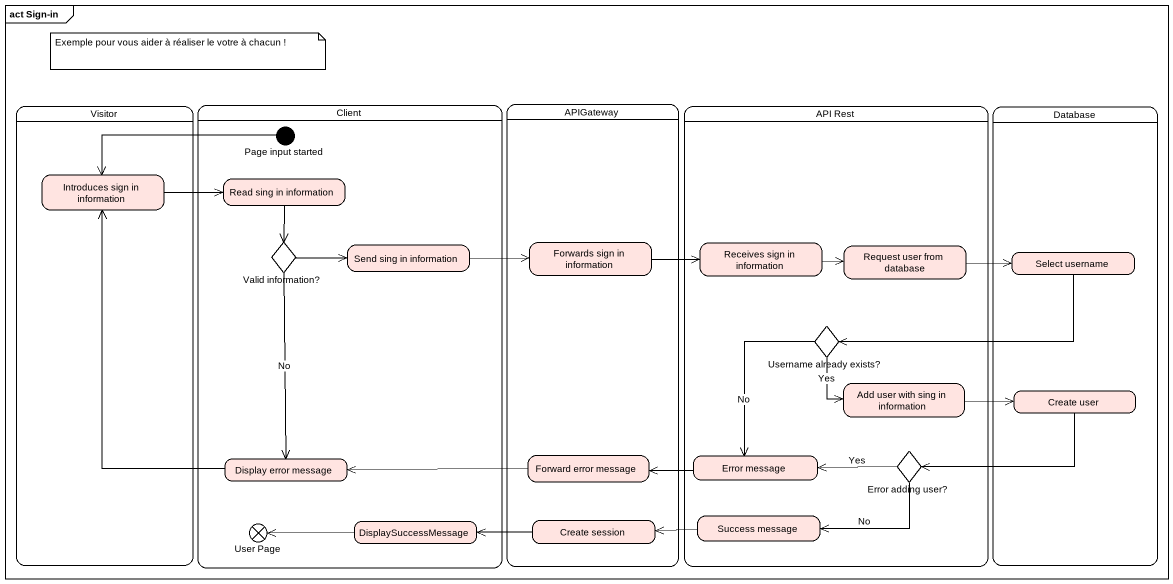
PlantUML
@startuml
mainframe act Sign-in
hide empty description
state Visitor {
  state "Introduces sign in information" as Introduces_sign_in #FFE4E1
}
state Client {
  state "Page input started" as Page_input_started <<start>>
  state "Read sing in information" as Read_sing_in_information #FFE4E1
  state "Valid information?" as Valid_information <<choice>> #FFE4E1
  state "Send sing in information" as Send_sing_in_information #FFE4E1
  state "Display error message" as Display_error_message #FFE4E1
  state "User Page" as User_Page <<end>> #FFE4E1
  state DisplaySuccessMessage #FFE4E1
}
state APIGateway {
  state "Forwards sign in information" as Forwards_sign_in_information #FFE4E1
  state "Forward error message" as Forward_error_message #FFE4E1
  state "Create session" as Create_session #FFE4E1
}
state "API Rest" as API_Rest {
  state "Receives sign in information" as Receives_sign_in_information #FFE4E1
  state "Request user from database" as Request_user_from_database #FFE4E1
  state "Username already exists?" as Username_already_exists <<choice>> #FFE4E1
  state "Add user with sing in information" as Add_user_with_sing_in #FFE4E1
  state "Error message" as Error_message #FFE4E1
  state "Error adding user?" as Error_adding_user <<choice>> #FFE4E1
  state "Success message" as Success_message #FFE4E1
}
state "Database" as Database_ {
  state "Select username" as Select_username #FFE4E1
  state "Create user" as Create_user #FFE4E1
}
Page_input_started -left-> Introduces_sign_in
Introduces_sign_in -right-> Read_sing_in_information
Read_sing_in_information --> Valid_information
Valid_information -right-> Send_sing_in_information
Valid_information --> Display_error_message : No
Send_sing_in_information -right-> Forwards_sign_in_information
Forwards_sign_in_information -right-> Receives_sign_in_information
Receives_sign_in_information -right-> Request_user_from_database
Request_user_from_database -right-> Select_username
Select_username -left-> Username_already_exists
Username_already_exists --> Add_user_with_sing_in : Yes
Username_already_exists --> Error_message : No
Add_user_with_sing_in -right-> Create_user
Create_user -left-> Error_adding_user
Display_error_message -up-> Introduces_sign_in
Forward_error_message -left-> Display_error_message
Error_message -left-> Forward_error_message
Error_adding_user -left-> Error_message : Yes
Error_adding_user -left-> Success_message : No
DisplaySuccessMessage -left-> User_Page
Create_session -left-> DisplaySuccessMessage
Success_message -left-> Create_session
note as N1
  Exemple pour vous aider à réaliser le votre à chacun !
end note
@enduml
